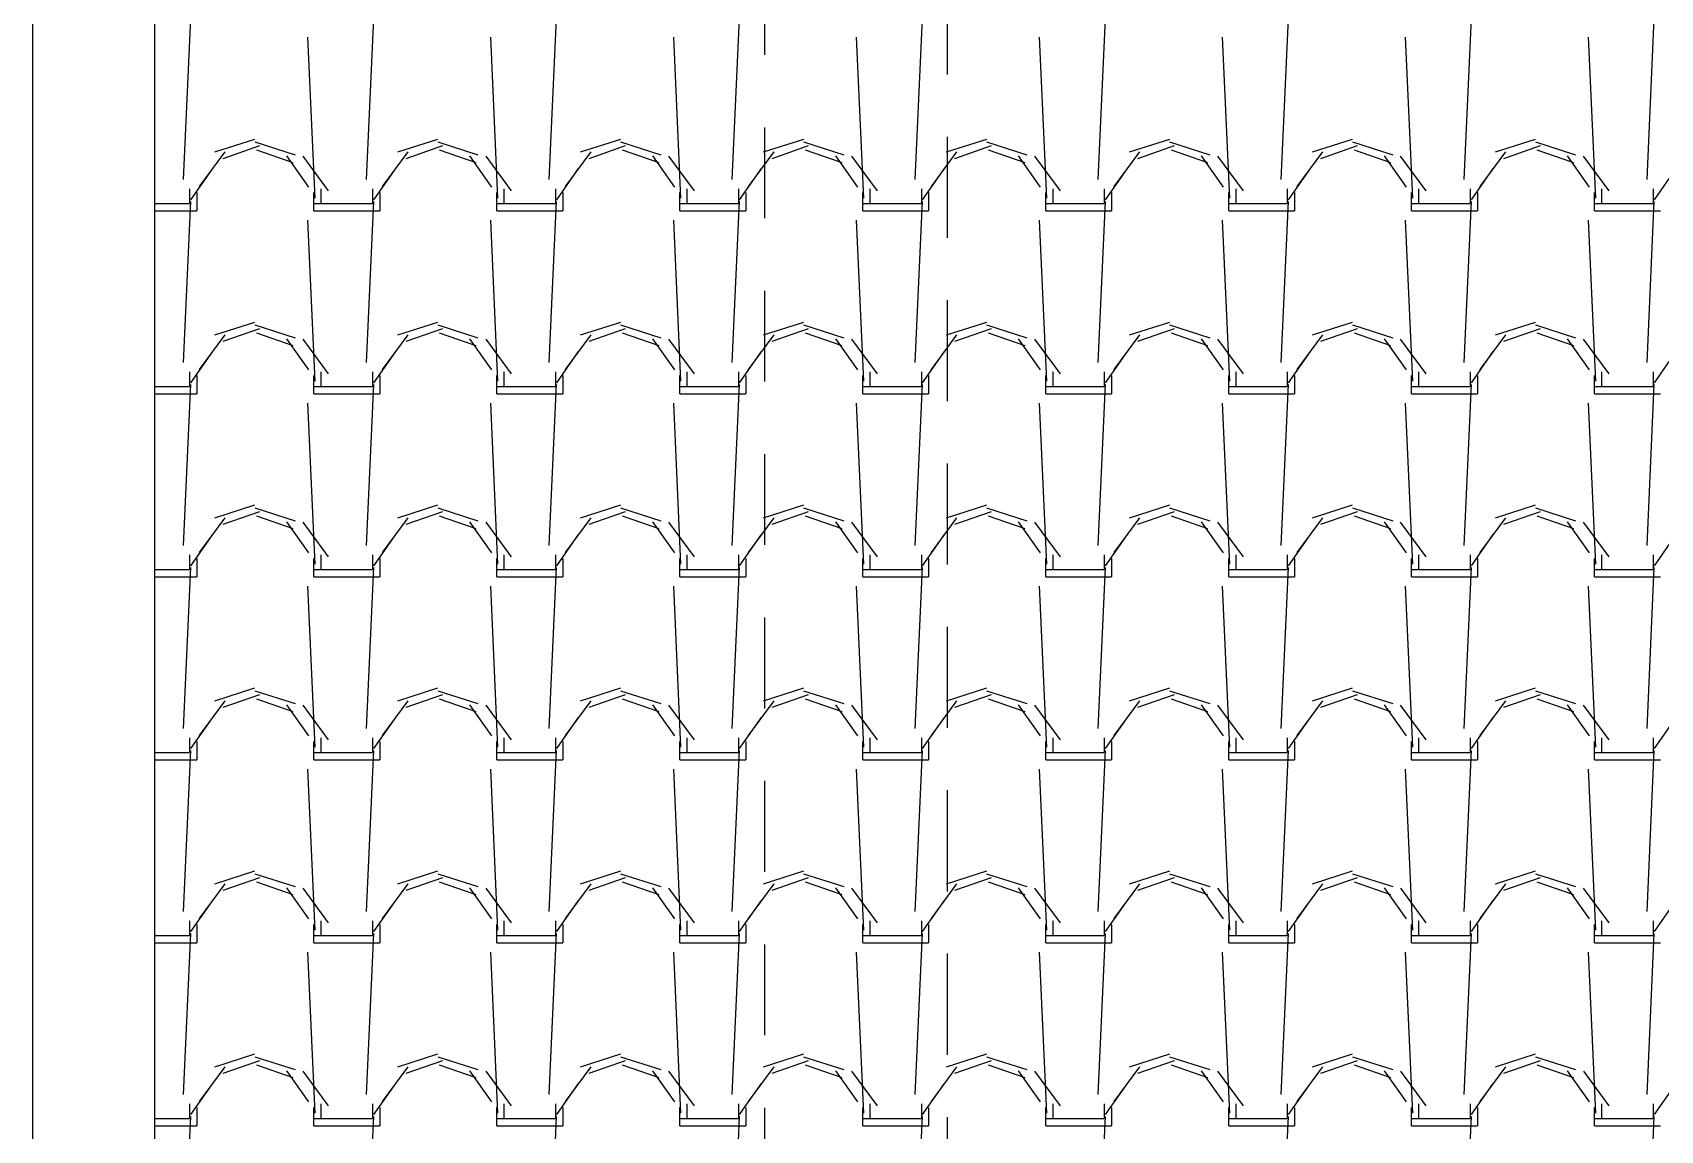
# Model space of a CAD drawing. Header units: millimetres. Extents: x 3923 to 4007, y 744 to 863.
# Drawn here: x 3928.841 to 3931.083, y 834.447 to 835.959 of the extents above; entities that cross this region are included whole.
import ezdxf

# ---------------------------------------------------------------- set-up
doc = ezdxf.new("R2010")
doc.units = ezdxf.units.MM
doc.linetypes.add('HIDDEN2', pattern=[0.1875, 0.125, -0.0625])
doc.layers.add('-HIDRO', color=8, linetype='Continuous')

msp = doc.modelspace()

# ---------------------------------------------------------------- linework, layer by layer
at = {"layer": '-HIDRO', "linetype": 'Continuous'}
for p, q in [((3928.8411, 852.9285), (3928.8411, 830.9115)), ((3929.0091, 846.7125), (3929.0091, 831.0795)), ((3929.0489, 835.7568), (3929.059, 835.9786)), ((3929.3009, 835.7568), (3929.311, 835.9786)), ((3929.5529, 835.7568), (3929.563, 835.9786)), ((3929.8049, 835.7568), (3929.815, 835.9786)), ((3930.0569, 835.7568), (3930.067, 835.9786)), ((3930.3089, 835.7568), (3930.319, 835.9786)), ((3930.5609, 835.7568), (3930.571, 835.9786)), ((3930.8129, 835.7568), (3930.823, 835.9786)), ((3931.065, 835.7568), (3931.075, 835.9786)), ((3929.2302, 835.731), (3929.2202, 835.9528)), ((3929.4822, 835.731), (3929.4722, 835.9528)), ((3929.7342, 835.731), (3929.7242, 835.9528)), ((3929.9862, 835.731), (3929.9762, 835.9528)), ((3930.2382, 835.731), (3930.2282, 835.9528)), ((3930.4902, 835.731), (3930.4802, 835.9528)), ((3930.7423, 835.731), (3930.7322, 835.9528)), ((3930.9943, 835.731), (3930.9842, 835.9528)), ((3929.147, 835.8121), (3929.0916, 835.7945)), ((3929.1536, 835.8032), (3929.1032, 835.7855)), ((3929.2031, 835.7905), (3929.1476, 835.8081)), ((3929.2002, 835.7796), (3929.1498, 835.7972)), ((3929.399, 835.8121), (3929.3436, 835.7945)), ((3929.4056, 835.8032), (3929.3552, 835.7855)), ((3929.4551, 835.7905), (3929.3996, 835.8081)), ((3929.4522, 835.7796), (3929.4018, 835.7972)), ((3929.651, 835.8121), (3929.5956, 835.7945)), ((3929.6576, 835.8032), (3929.6072, 835.7855)), ((3929.7071, 835.7905), (3929.6516, 835.8081)), ((3929.7042, 835.7796), (3929.6538, 835.7972)), ((3929.903, 835.8121), (3929.8476, 835.7945)), ((3929.9096, 835.8032), (3929.8592, 835.7855)), ((3929.9591, 835.7905), (3929.9036, 835.8081)), ((3929.9562, 835.7796), (3929.9058, 835.7972)), ((3930.155, 835.8121), (3930.0996, 835.7945)), ((3930.1616, 835.8032), (3930.1112, 835.7855)), ((3930.2111, 835.7905), (3930.1556, 835.8081)), ((3930.2082, 835.7796), (3930.1578, 835.7972)), ((3930.407, 835.8121), (3930.3516, 835.7945)), ((3930.4136, 835.8032), (3930.3632, 835.7855)), ((3930.4631, 835.7905), (3930.4076, 835.8081)), ((3930.4602, 835.7796), (3930.4098, 835.7972)), ((3930.659, 835.8121), (3930.6036, 835.7945)), ((3930.6656, 835.8032), (3930.6152, 835.7855)), ((3930.7151, 835.7905), (3930.6596, 835.8081)), ((3930.7122, 835.7796), (3930.6618, 835.7972)), ((3930.911, 835.8121), (3930.8556, 835.7945)), ((3930.9176, 835.8032), (3930.8672, 835.7855)), ((3930.9671, 835.7905), (3930.9116, 835.8081)), ((3930.9642, 835.7796), (3930.9138, 835.7972)), ((3929.106, 835.7949), (3929.0707, 835.747)), ((3929.2217, 835.7465), (3929.1914, 835.7894)), ((3929.2489, 835.7411), (3929.2137, 835.789)), ((3929.358, 835.7949), (3929.3227, 835.747)), ((3929.4737, 835.7465), (3929.4434, 835.7893)), ((3929.5009, 835.7411), (3929.4657, 835.789)), ((3929.61, 835.7949), (3929.5747, 835.747)), ((3929.7257, 835.7465), (3929.6954, 835.7893)), ((3929.7529, 835.7411), (3929.7177, 835.789)), ((3929.862, 835.7949), (3929.8267, 835.747)), ((3929.9777, 835.7465), (3929.9474, 835.7893)), ((3930.0049, 835.7411), (3929.9697, 835.789)), ((3930.114, 835.7949), (3930.0787, 835.747)), ((3930.2297, 835.7465), (3930.1994, 835.7893)), ((3930.2569, 835.7411), (3930.2216, 835.789)), ((3930.366, 835.7949), (3930.3307, 835.747)), ((3930.4817, 835.7465), (3930.4514, 835.7893)), ((3930.5089, 835.7411), (3930.4736, 835.789)), ((3930.618, 835.7949), (3930.5827, 835.747)), ((3930.7337, 835.7465), (3930.7034, 835.7893)), ((3930.7609, 835.7411), (3930.7256, 835.789)), ((3930.87, 835.7949), (3930.8347, 835.747)), ((3930.9857, 835.7465), (3930.9554, 835.7893)), ((3931.0129, 835.7411), (3930.9776, 835.789)), ((3929.0888, 835.7718), (3929.0586, 835.729)), ((3929.3408, 835.7718), (3929.3106, 835.729)), ((3929.5928, 835.7718), (3929.5626, 835.729)), ((3929.8448, 835.7718), (3929.8146, 835.729)), ((3930.0968, 835.7718), (3930.0666, 835.729)), ((3930.3488, 835.7718), (3930.3186, 835.729)), ((3930.6008, 835.7718), (3930.5706, 835.729)), ((3930.8528, 835.7718), (3930.8226, 835.729)), ((3931.1048, 835.7718), (3931.0746, 835.729)), ((3929.0574, 835.7438), (3929.0574, 835.7237)), ((3929.0674, 835.7388), (3929.0674, 835.7136)), ((3929.2287, 835.7136), (3929.2287, 835.7388)), ((3929.2388, 835.7237), (3929.2388, 835.7438)), ((3929.3094, 835.7438), (3929.3094, 835.7237)), ((3929.3194, 835.7388), (3929.3194, 835.7136)), ((3929.4807, 835.7136), (3929.4807, 835.7388)), ((3929.4908, 835.7237), (3929.4908, 835.7438)), ((3929.5614, 835.7438), (3929.5614, 835.7237)), ((3929.5714, 835.7388), (3929.5714, 835.7136)), ((3929.7327, 835.7136), (3929.7327, 835.7388)), ((3929.7428, 835.7237), (3929.7428, 835.7438)), ((3929.8134, 835.7438), (3929.8134, 835.7237)), ((3929.8234, 835.7388), (3929.8234, 835.7136)), ((3929.9847, 835.7136), (3929.9847, 835.7388)), ((3929.9948, 835.7237), (3929.9948, 835.7438)), ((3930.0654, 835.7438), (3930.0654, 835.7237)), ((3930.0754, 835.7388), (3930.0754, 835.7136)), ((3930.2367, 835.7136), (3930.2367, 835.7388)), ((3930.2468, 835.7237), (3930.2468, 835.7438)), ((3930.3174, 835.7438), (3930.3174, 835.7237)), ((3930.3274, 835.7388), (3930.3274, 835.7136)), ((3930.4887, 835.7136), (3930.4887, 835.7388)), ((3930.4988, 835.7237), (3930.4988, 835.7438)), ((3930.5694, 835.7438), (3930.5694, 835.7237)), ((3930.5794, 835.7388), (3930.5794, 835.7136)), ((3930.7407, 835.7136), (3930.7407, 835.7388)), ((3930.7508, 835.7237), (3930.7508, 835.7438)), ((3930.8214, 835.7438), (3930.8214, 835.7237)), ((3930.8314, 835.7388), (3930.8314, 835.7136)), ((3930.9927, 835.7136), (3930.9927, 835.7388)), ((3931.0028, 835.7237), (3931.0028, 835.7438)), ((3931.0734, 835.7438), (3931.0734, 835.7237)), ((3929.0091, 835.7237), (3929.0574, 835.7237)), ((3929.0091, 835.7136), (3929.0674, 835.7136)), ((3929.0489, 835.5048), (3929.059, 835.7266)), ((3929.2287, 835.7237), (3929.2388, 835.7237)), ((3929.2287, 835.7136), (3929.2388, 835.7136)), ((3929.2388, 835.7237), (3929.3094, 835.7237)), ((3929.2388, 835.7136), (3929.3194, 835.7136)), ((3929.3009, 835.5048), (3929.311, 835.7266)), ((3929.4807, 835.7237), (3929.4908, 835.7237)), ((3929.4807, 835.7136), (3929.4908, 835.7136)), ((3929.4908, 835.7237), (3929.5614, 835.7237)), ((3929.4908, 835.7136), (3929.5714, 835.7136)), ((3929.5529, 835.5048), (3929.563, 835.7266)), ((3929.7327, 835.7237), (3929.7428, 835.7237)), ((3929.7327, 835.7136), (3929.7428, 835.7136)), ((3929.7428, 835.7237), (3929.8134, 835.7237)), ((3929.7428, 835.7136), (3929.8234, 835.7136)), ((3929.8049, 835.5048), (3929.815, 835.7266)), ((3929.9847, 835.7237), (3929.9948, 835.7237)), ((3929.9847, 835.7136), (3929.9948, 835.7136)), ((3929.9948, 835.7237), (3930.0654, 835.7237)), ((3929.9948, 835.7136), (3930.0754, 835.7136)), ((3930.0569, 835.5048), (3930.067, 835.7266)), ((3930.2367, 835.7237), (3930.2468, 835.7237)), ((3930.2367, 835.7136), (3930.2468, 835.7136)), ((3930.2468, 835.7237), (3930.3174, 835.7237)), ((3930.2468, 835.7136), (3930.3274, 835.7136)), ((3930.3089, 835.5048), (3930.319, 835.7266)), ((3930.4887, 835.7237), (3930.4988, 835.7237)), ((3930.4887, 835.7136), (3930.4988, 835.7136)), ((3930.4988, 835.7237), (3930.5694, 835.7237)), ((3930.4988, 835.7136), (3930.5794, 835.7136)), ((3930.5609, 835.5048), (3930.571, 835.7266)), ((3930.7407, 835.7237), (3930.7508, 835.7237)), ((3930.7407, 835.7136), (3930.7508, 835.7136)), ((3930.7508, 835.7237), (3930.8214, 835.7237)), ((3930.7508, 835.7136), (3930.8314, 835.7136)), ((3930.8129, 835.5048), (3930.823, 835.7266)), ((3930.9927, 835.7237), (3931.0028, 835.7237)), ((3930.9927, 835.7136), (3931.0028, 835.7136)), ((3931.0028, 835.7237), (3931.0734, 835.7237)), ((3931.0028, 835.7136), (3931.0834, 835.7136)), ((3931.065, 835.5048), (3931.075, 835.7266)), ((3929.2302, 835.479), (3929.2202, 835.7008)), ((3929.4822, 835.479), (3929.4722, 835.7008)), ((3929.7342, 835.479), (3929.7242, 835.7008)), ((3929.9862, 835.479), (3929.9762, 835.7008)), ((3930.2382, 835.479), (3930.2282, 835.7008)), ((3930.4902, 835.479), (3930.4802, 835.7008)), ((3930.7423, 835.479), (3930.7322, 835.7008)), ((3930.9943, 835.479), (3930.9842, 835.7008)), ((3929.147, 835.5601), (3929.0916, 835.5425)), ((3929.1536, 835.5512), (3929.1032, 835.5335)), ((3929.2031, 835.5385), (3929.1476, 835.5561)), ((3929.399, 835.5601), (3929.3436, 835.5425)), ((3929.4056, 835.5512), (3929.3552, 835.5335)), ((3929.4551, 835.5385), (3929.3996, 835.5561)), ((3929.651, 835.5601), (3929.5956, 835.5425)), ((3929.6576, 835.5512), (3929.6072, 835.5335)), ((3929.7071, 835.5385), (3929.6516, 835.5561)), ((3929.903, 835.5601), (3929.8476, 835.5425)), ((3929.9096, 835.5512), (3929.8592, 835.5335)), ((3929.9591, 835.5385), (3929.9036, 835.5561)), ((3930.155, 835.5601), (3930.0996, 835.5425)), ((3930.1616, 835.5512), (3930.1112, 835.5335)), ((3930.2111, 835.5385), (3930.1556, 835.5561)), ((3930.407, 835.5601), (3930.3516, 835.5425)), ((3930.4136, 835.5512), (3930.3632, 835.5335)), ((3930.4631, 835.5385), (3930.4076, 835.5561)), ((3930.659, 835.5601), (3930.6036, 835.5425)), ((3930.6656, 835.5512), (3930.6152, 835.5335)), ((3930.7151, 835.5385), (3930.6596, 835.5561)), ((3930.911, 835.5601), (3930.8556, 835.5425)), ((3930.9176, 835.5512), (3930.8672, 835.5335)), ((3930.9671, 835.5385), (3930.9116, 835.5561)), ((3929.106, 835.5429), (3929.0707, 835.495)), ((3929.2002, 835.5276), (3929.1498, 835.5452)), ((3929.2217, 835.4945), (3929.1914, 835.5374)), ((3929.2489, 835.4891), (3929.2137, 835.537)), ((3929.358, 835.5429), (3929.3227, 835.495)), ((3929.4522, 835.5276), (3929.4018, 835.5452)), ((3929.4737, 835.4945), (3929.4434, 835.5374)), ((3929.5009, 835.4891), (3929.4657, 835.537)), ((3929.61, 835.5429), (3929.5747, 835.495)), ((3929.7042, 835.5276), (3929.6538, 835.5452)), ((3929.7257, 835.4945), (3929.6954, 835.5373)), ((3929.7529, 835.4891), (3929.7177, 835.537)), ((3929.862, 835.5429), (3929.8267, 835.495)), ((3929.9562, 835.5276), (3929.9058, 835.5452)), ((3929.9777, 835.4945), (3929.9474, 835.5373)), ((3930.0049, 835.4891), (3929.9697, 835.537)), ((3930.114, 835.5429), (3930.0787, 835.495)), ((3930.2082, 835.5276), (3930.1578, 835.5452)), ((3930.2297, 835.4945), (3930.1994, 835.5373)), ((3930.2569, 835.4891), (3930.2217, 835.537)), ((3930.366, 835.5429), (3930.3307, 835.495)), ((3930.4602, 835.5276), (3930.4098, 835.5452)), ((3930.4817, 835.4945), (3930.4514, 835.5373)), ((3930.5089, 835.4891), (3930.4736, 835.537)), ((3930.618, 835.5429), (3930.5827, 835.495)), ((3930.7122, 835.5276), (3930.6618, 835.5452)), ((3930.7337, 835.4945), (3930.7034, 835.5373)), ((3930.7609, 835.4891), (3930.7256, 835.537)), ((3930.87, 835.5429), (3930.8347, 835.495)), ((3930.9642, 835.5276), (3930.9138, 835.5452)), ((3930.9857, 835.4945), (3930.9554, 835.5373)), ((3931.0129, 835.4891), (3930.9776, 835.537)), ((3929.0888, 835.5198), (3929.0586, 835.477)), ((3929.3408, 835.5198), (3929.3106, 835.477)), ((3929.5928, 835.5198), (3929.5626, 835.477)), ((3929.8448, 835.5198), (3929.8146, 835.477)), ((3930.0968, 835.5198), (3930.0666, 835.477)), ((3930.3488, 835.5198), (3930.3186, 835.477)), ((3930.6008, 835.5198), (3930.5706, 835.477)), ((3930.8528, 835.5198), (3930.8226, 835.477)), ((3931.1048, 835.5198), (3931.0746, 835.477)), ((3929.0574, 835.4918), (3929.0574, 835.4717)), ((3929.0674, 835.4868), (3929.0674, 835.4616)), ((3929.2287, 835.4616), (3929.2287, 835.4868)), ((3929.2388, 835.4717), (3929.2388, 835.4918)), ((3929.3094, 835.4918), (3929.3094, 835.4717)), ((3929.3194, 835.4868), (3929.3194, 835.4616)), ((3929.4807, 835.4616), (3929.4807, 835.4868)), ((3929.4908, 835.4717), (3929.4908, 835.4918)), ((3929.5614, 835.4918), (3929.5614, 835.4717)), ((3929.5714, 835.4868), (3929.5714, 835.4616)), ((3929.7327, 835.4616), (3929.7327, 835.4868)), ((3929.7428, 835.4717), (3929.7428, 835.4918)), ((3929.8134, 835.4918), (3929.8134, 835.4717)), ((3929.8234, 835.4868), (3929.8234, 835.4616)), ((3929.9847, 835.4616), (3929.9847, 835.4868)), ((3929.9948, 835.4717), (3929.9948, 835.4918)), ((3930.0654, 835.4918), (3930.0654, 835.4717)), ((3930.0754, 835.4868), (3930.0754, 835.4616)), ((3930.2367, 835.4616), (3930.2367, 835.4868)), ((3930.2468, 835.4717), (3930.2468, 835.4918)), ((3930.3174, 835.4918), (3930.3174, 835.4717)), ((3930.3274, 835.4868), (3930.3274, 835.4616)), ((3930.4887, 835.4616), (3930.4887, 835.4868)), ((3930.4988, 835.4717), (3930.4988, 835.4918)), ((3930.5694, 835.4918), (3930.5694, 835.4717)), ((3930.5794, 835.4868), (3930.5794, 835.4616)), ((3930.7407, 835.4616), (3930.7407, 835.4868)), ((3930.7508, 835.4717), (3930.7508, 835.4918)), ((3930.8214, 835.4918), (3930.8214, 835.4717)), ((3930.8314, 835.4868), (3930.8314, 835.4616)), ((3930.9927, 835.4616), (3930.9927, 835.4868)), ((3931.0028, 835.4717), (3931.0028, 835.4918)), ((3931.0734, 835.4918), (3931.0734, 835.4717)), ((3929.0091, 835.4717), (3929.0574, 835.4717)), ((3929.0091, 835.4616), (3929.0674, 835.4616)), ((3929.0489, 835.2528), (3929.059, 835.4746)), ((3929.2287, 835.4717), (3929.2388, 835.4717)), ((3929.2287, 835.4616), (3929.2388, 835.4616)), ((3929.2388, 835.4717), (3929.3094, 835.4717)), ((3929.2388, 835.4616), (3929.3194, 835.4616)), ((3929.3009, 835.2528), (3929.311, 835.4746)), ((3929.4807, 835.4717), (3929.4908, 835.4717)), ((3929.4807, 835.4616), (3929.4908, 835.4616)), ((3929.4908, 835.4717), (3929.5614, 835.4717)), ((3929.4908, 835.4616), (3929.5714, 835.4616)), ((3929.5529, 835.2528), (3929.563, 835.4746)), ((3929.7327, 835.4717), (3929.7428, 835.4717)), ((3929.7327, 835.4616), (3929.7428, 835.4616)), ((3929.7428, 835.4717), (3929.8134, 835.4717)), ((3929.7428, 835.4616), (3929.8234, 835.4616)), ((3929.8049, 835.2528), (3929.815, 835.4746)), ((3929.9847, 835.4717), (3929.9948, 835.4717)), ((3929.9847, 835.4616), (3929.9948, 835.4616)), ((3929.9948, 835.4717), (3930.0654, 835.4717)), ((3929.9948, 835.4616), (3930.0754, 835.4616)), ((3930.0569, 835.2528), (3930.067, 835.4746)), ((3930.2367, 835.4717), (3930.2468, 835.4717)), ((3930.2367, 835.4616), (3930.2468, 835.4616)), ((3930.2468, 835.4717), (3930.3174, 835.4717)), ((3930.2468, 835.4616), (3930.3274, 835.4616)), ((3930.3089, 835.2528), (3930.319, 835.4746)), ((3930.4887, 835.4717), (3930.4988, 835.4717)), ((3930.4887, 835.4616), (3930.4988, 835.4616)), ((3930.4988, 835.4717), (3930.5694, 835.4717)), ((3930.4988, 835.4616), (3930.5794, 835.4616)), ((3930.5609, 835.2528), (3930.571, 835.4746)), ((3930.7407, 835.4717), (3930.7508, 835.4717)), ((3930.7407, 835.4616), (3930.7508, 835.4616)), ((3930.7508, 835.4717), (3930.8214, 835.4717)), ((3930.7508, 835.4616), (3930.8314, 835.4616)), ((3930.8129, 835.2528), (3930.823, 835.4746)), ((3930.9927, 835.4717), (3931.0028, 835.4717)), ((3930.9927, 835.4616), (3931.0028, 835.4616)), ((3931.0028, 835.4717), (3931.0734, 835.4717)), ((3931.0028, 835.4616), (3931.0834, 835.4616)), ((3931.065, 835.2528), (3931.075, 835.4746)), ((3929.2302, 835.227), (3929.2202, 835.4488)), ((3929.4822, 835.227), (3929.4722, 835.4488)), ((3929.7342, 835.227), (3929.7242, 835.4488)), ((3929.9862, 835.227), (3929.9762, 835.4488)), ((3930.2382, 835.227), (3930.2282, 835.4488)), ((3930.4902, 835.227), (3930.4802, 835.4488)), ((3930.7423, 835.227), (3930.7322, 835.4488)), ((3930.9943, 835.227), (3930.9842, 835.4488)), ((3929.147, 835.3081), (3929.0916, 835.2904)), ((3929.2031, 835.2865), (3929.1476, 835.3041)), ((3929.399, 835.3081), (3929.3436, 835.2904)), ((3929.4551, 835.2865), (3929.3996, 835.3041)), ((3929.651, 835.3081), (3929.5956, 835.2904)), ((3929.7071, 835.2865), (3929.6516, 835.3041)), ((3929.903, 835.3081), (3929.8476, 835.2904)), ((3929.9591, 835.2865), (3929.9036, 835.3041)), ((3930.155, 835.3081), (3930.0996, 835.2904)), ((3930.2111, 835.2865), (3930.1556, 835.3041)), ((3930.407, 835.3081), (3930.3516, 835.2904)), ((3930.4631, 835.2865), (3930.4076, 835.3041)), ((3930.659, 835.3081), (3930.6036, 835.2904)), ((3930.7151, 835.2865), (3930.6596, 835.3041)), ((3930.911, 835.3081), (3930.8556, 835.2904)), ((3930.9671, 835.2865), (3930.9116, 835.3041)), ((3929.106, 835.2909), (3929.0707, 835.243)), ((3929.1536, 835.2992), (3929.1032, 835.2815)), ((3929.2002, 835.2756), (3929.1498, 835.2932)), ((3929.2217, 835.2425), (3929.1914, 835.2854)), ((3929.2489, 835.2371), (3929.2137, 835.285)), ((3929.358, 835.2909), (3929.3227, 835.243)), ((3929.4056, 835.2992), (3929.3552, 835.2815)), ((3929.4522, 835.2756), (3929.4018, 835.2932)), ((3929.4737, 835.2425), (3929.4434, 835.2854)), ((3929.5009, 835.2371), (3929.4657, 835.285)), ((3929.61, 835.2909), (3929.5747, 835.243)), ((3929.6576, 835.2992), (3929.6072, 835.2815)), ((3929.7042, 835.2756), (3929.6538, 835.2932)), ((3929.7257, 835.2425), (3929.6954, 835.2854)), ((3929.7529, 835.2371), (3929.7177, 835.285)), ((3929.862, 835.2909), (3929.8267, 835.243)), ((3929.9096, 835.2992), (3929.8592, 835.2815)), ((3929.9562, 835.2756), (3929.9058, 835.2932)), ((3929.9777, 835.2425), (3929.9474, 835.2853)), ((3930.0049, 835.2371), (3929.9697, 835.285)), ((3930.114, 835.2909), (3930.0787, 835.243)), ((3930.1616, 835.2992), (3930.1112, 835.2815)), ((3930.2082, 835.2756), (3930.1578, 835.2932)), ((3930.2297, 835.2425), (3930.1994, 835.2853)), ((3930.2569, 835.2371), (3930.2217, 835.285)), ((3930.366, 835.2909), (3930.3307, 835.243)), ((3930.4136, 835.2992), (3930.3632, 835.2815)), ((3930.4602, 835.2756), (3930.4098, 835.2932)), ((3930.4817, 835.2425), (3930.4514, 835.2853)), ((3930.5089, 835.2371), (3930.4736, 835.285)), ((3930.618, 835.2909), (3930.5827, 835.243)), ((3930.6656, 835.2992), (3930.6152, 835.2815)), ((3930.7122, 835.2756), (3930.6618, 835.2932)), ((3930.7337, 835.2425), (3930.7034, 835.2853)), ((3930.7609, 835.2371), (3930.7256, 835.285)), ((3930.87, 835.2909), (3930.8347, 835.243)), ((3930.9176, 835.2992), (3930.8672, 835.2815)), ((3930.9642, 835.2756), (3930.9138, 835.2932)), ((3930.9857, 835.2425), (3930.9554, 835.2853)), ((3931.0129, 835.2371), (3930.9776, 835.285)), ((3929.0888, 835.2678), (3929.0586, 835.225)), ((3929.3408, 835.2678), (3929.3106, 835.225)), ((3929.5928, 835.2678), (3929.5626, 835.225)), ((3929.8448, 835.2678), (3929.8146, 835.225)), ((3930.0968, 835.2678), (3930.0666, 835.225)), ((3930.3488, 835.2678), (3930.3186, 835.225)), ((3930.6008, 835.2678), (3930.5706, 835.225)), ((3930.8528, 835.2678), (3930.8226, 835.225)), ((3931.1048, 835.2678), (3931.0746, 835.225)), ((3929.0574, 835.2398), (3929.0574, 835.2197)), ((3929.2388, 835.2197), (3929.2388, 835.2398)), ((3929.3094, 835.2398), (3929.3094, 835.2197)), ((3929.4908, 835.2197), (3929.4908, 835.2398)), ((3929.5614, 835.2398), (3929.5614, 835.2197)), ((3929.7428, 835.2197), (3929.7428, 835.2398)), ((3929.8134, 835.2398), (3929.8134, 835.2197)), ((3929.9948, 835.2197), (3929.9948, 835.2398)), ((3930.0654, 835.2398), (3930.0654, 835.2197)), ((3930.2468, 835.2197), (3930.2468, 835.2398)), ((3930.3174, 835.2398), (3930.3174, 835.2197)), ((3930.4988, 835.2197), (3930.4988, 835.2398)), ((3930.5694, 835.2398), (3930.5694, 835.2197)), ((3930.7508, 835.2197), (3930.7508, 835.2398)), ((3930.8214, 835.2398), (3930.8214, 835.2197)), ((3931.0028, 835.2197), (3931.0028, 835.2398)), ((3931.0734, 835.2398), (3931.0734, 835.2197)), ((3929.0091, 835.2197), (3929.0574, 835.2197)), ((3929.0489, 835.0008), (3929.059, 835.2226)), ((3929.0674, 835.2348), (3929.0674, 835.2096)), ((3929.2287, 835.2096), (3929.2287, 835.2348)), ((3929.2287, 835.2197), (3929.2388, 835.2197)), ((3929.2388, 835.2197), (3929.3094, 835.2197)), ((3929.3009, 835.0008), (3929.311, 835.2226)), ((3929.3194, 835.2348), (3929.3194, 835.2096)), ((3929.4807, 835.2096), (3929.4807, 835.2348)), ((3929.4807, 835.2197), (3929.4908, 835.2197)), ((3929.4908, 835.2197), (3929.5614, 835.2197)), ((3929.5529, 835.0008), (3929.563, 835.2226)), ((3929.5714, 835.2348), (3929.5714, 835.2096)), ((3929.7327, 835.2096), (3929.7327, 835.2348)), ((3929.7327, 835.2197), (3929.7428, 835.2197)), ((3929.7428, 835.2197), (3929.8134, 835.2197)), ((3929.8049, 835.0008), (3929.815, 835.2226)), ((3929.8234, 835.2348), (3929.8234, 835.2096)), ((3929.9847, 835.2096), (3929.9847, 835.2348)), ((3929.9847, 835.2197), (3929.9948, 835.2197)), ((3929.9948, 835.2197), (3930.0654, 835.2197)), ((3930.0569, 835.0008), (3930.067, 835.2226)), ((3930.0754, 835.2348), (3930.0754, 835.2096)), ((3930.2367, 835.2096), (3930.2367, 835.2348)), ((3930.2367, 835.2197), (3930.2468, 835.2197)), ((3930.2468, 835.2197), (3930.3174, 835.2197)), ((3930.3089, 835.0008), (3930.319, 835.2226)), ((3930.3274, 835.2348), (3930.3274, 835.2096)), ((3930.4887, 835.2096), (3930.4887, 835.2348)), ((3930.4887, 835.2197), (3930.4988, 835.2197)), ((3930.4988, 835.2197), (3930.5694, 835.2197)), ((3930.5609, 835.0008), (3930.571, 835.2226)), ((3930.5794, 835.2348), (3930.5794, 835.2096)), ((3930.7407, 835.2096), (3930.7407, 835.2348)), ((3930.7407, 835.2197), (3930.7508, 835.2197)), ((3930.7508, 835.2197), (3930.8214, 835.2197)), ((3930.8129, 835.0008), (3930.823, 835.2226)), ((3930.8314, 835.2348), (3930.8314, 835.2096)), ((3930.9927, 835.2096), (3930.9927, 835.2348)), ((3930.9927, 835.2197), (3931.0028, 835.2197)), ((3931.0028, 835.2197), (3931.0734, 835.2197)), ((3931.065, 835.0008), (3931.075, 835.2226)), ((3929.0091, 835.2096), (3929.0674, 835.2096)), ((3929.2302, 834.975), (3929.2202, 835.1968)), ((3929.2287, 835.2096), (3929.2388, 835.2096)), ((3929.2388, 835.2096), (3929.3194, 835.2096)), ((3929.4822, 834.975), (3929.4722, 835.1968)), ((3929.4807, 835.2096), (3929.4908, 835.2096)), ((3929.4908, 835.2096), (3929.5714, 835.2096)), ((3929.7342, 834.975), (3929.7242, 835.1968)), ((3929.7327, 835.2096), (3929.7428, 835.2096)), ((3929.7428, 835.2096), (3929.8234, 835.2096)), ((3929.9862, 834.975), (3929.9762, 835.1968)), ((3929.9847, 835.2096), (3929.9948, 835.2096)), ((3929.9948, 835.2096), (3930.0754, 835.2096)), ((3930.2382, 834.975), (3930.2282, 835.1968)), ((3930.2367, 835.2096), (3930.2468, 835.2096)), ((3930.2468, 835.2096), (3930.3274, 835.2096)), ((3930.4902, 834.975), (3930.4802, 835.1968)), ((3930.4887, 835.2096), (3930.4988, 835.2096)), ((3930.4988, 835.2096), (3930.5794, 835.2096)), ((3930.7423, 834.975), (3930.7322, 835.1968)), ((3930.7407, 835.2096), (3930.7508, 835.2096)), ((3930.7508, 835.2096), (3930.8314, 835.2096)), ((3930.9943, 834.975), (3930.9842, 835.1968)), ((3930.9927, 835.2096), (3931.0028, 835.2096)), ((3931.0028, 835.2096), (3931.0834, 835.2096)), ((3929.147, 835.0561), (3929.0916, 835.0384)), ((3929.399, 835.0561), (3929.3436, 835.0384)), ((3929.651, 835.0561), (3929.5956, 835.0384)), ((3929.903, 835.0561), (3929.8476, 835.0384)), ((3930.155, 835.0561), (3930.0996, 835.0384)), ((3930.407, 835.0561), (3930.3516, 835.0384)), ((3930.659, 835.0561), (3930.6036, 835.0384)), ((3930.911, 835.0561), (3930.8556, 835.0384)), ((3929.106, 835.0389), (3929.0707, 834.991)), ((3929.1536, 835.0472), (3929.1032, 835.0295)), ((3929.2031, 835.0345), (3929.1476, 835.0521)), ((3929.2002, 835.0236), (3929.1498, 835.0412)), ((3929.2217, 834.9905), (3929.1914, 835.0334)), ((3929.358, 835.0389), (3929.3227, 834.991)), ((3929.4056, 835.0472), (3929.3552, 835.0295)), ((3929.4551, 835.0345), (3929.3996, 835.0521)), ((3929.4522, 835.0236), (3929.4018, 835.0412)), ((3929.4737, 834.9905), (3929.4434, 835.0334)), ((3929.61, 835.0389), (3929.5747, 834.991)), ((3929.6576, 835.0472), (3929.6072, 835.0295)), ((3929.7071, 835.0345), (3929.6516, 835.0521)), ((3929.7042, 835.0236), (3929.6538, 835.0412)), ((3929.7257, 834.9905), (3929.6954, 835.0334)), ((3929.862, 835.0389), (3929.8267, 834.991)), ((3929.9096, 835.0472), (3929.8592, 835.0295)), ((3929.9591, 835.0345), (3929.9036, 835.0521)), ((3929.9562, 835.0236), (3929.9058, 835.0412)), ((3929.9777, 834.9905), (3929.9474, 835.0333)), ((3930.114, 835.0389), (3930.0787, 834.991)), ((3930.1616, 835.0472), (3930.1112, 835.0295)), ((3930.2111, 835.0345), (3930.1556, 835.0521)), ((3930.2082, 835.0236), (3930.1578, 835.0412)), ((3930.2297, 834.9905), (3930.1994, 835.0333)), ((3930.366, 835.0389), (3930.3307, 834.991)), ((3930.4136, 835.0472), (3930.3632, 835.0295)), ((3930.4631, 835.0345), (3930.4076, 835.0521)), ((3930.4602, 835.0236), (3930.4098, 835.0412)), ((3930.4817, 834.9905), (3930.4514, 835.0333)), ((3930.618, 835.0389), (3930.5827, 834.991)), ((3930.6656, 835.0472), (3930.6152, 835.0295)), ((3930.7151, 835.0345), (3930.6596, 835.0521)), ((3930.7122, 835.0236), (3930.6618, 835.0412)), ((3930.7337, 834.9905), (3930.7034, 835.0333)), ((3930.87, 835.0389), (3930.8347, 834.991)), ((3930.9176, 835.0472), (3930.8672, 835.0295)), ((3930.9671, 835.0345), (3930.9116, 835.0521)), ((3930.9642, 835.0236), (3930.9138, 835.0412)), ((3930.9857, 834.9905), (3930.9554, 835.0333)), ((3929.0888, 835.0158), (3929.0586, 834.973)), ((3929.2489, 834.9851), (3929.2137, 835.033)), ((3929.3408, 835.0158), (3929.3106, 834.973)), ((3929.5009, 834.9851), (3929.4657, 835.033)), ((3929.5928, 835.0158), (3929.5626, 834.973)), ((3929.7529, 834.9851), (3929.7177, 835.033)), ((3929.8448, 835.0158), (3929.8146, 834.973)), ((3930.0049, 834.9851), (3929.9697, 835.033)), ((3930.0968, 835.0158), (3930.0666, 834.973)), ((3930.2569, 834.9851), (3930.2217, 835.033)), ((3930.3488, 835.0158), (3930.3186, 834.973)), ((3930.5089, 834.9851), (3930.4737, 835.033)), ((3930.6008, 835.0158), (3930.5706, 834.973)), ((3930.7609, 834.9851), (3930.7256, 835.033)), ((3930.8528, 835.0158), (3930.8226, 834.973)), ((3931.0129, 834.9851), (3930.9776, 835.033)), ((3931.1048, 835.0158), (3931.0746, 834.973)), ((3929.0091, 834.9677), (3929.0574, 834.9677)), ((3929.0489, 834.7488), (3929.059, 834.9706)), ((3929.0574, 834.9878), (3929.0574, 834.9677)), ((3929.0674, 834.9828), (3929.0674, 834.9576)), ((3929.2287, 834.9576), (3929.2287, 834.9828)), ((3929.2287, 834.9677), (3929.2388, 834.9677)), ((3929.2388, 834.9677), (3929.2388, 834.9878)), ((3929.2388, 834.9677), (3929.3094, 834.9677)), ((3929.3009, 834.7488), (3929.311, 834.9706)), ((3929.3094, 834.9878), (3929.3094, 834.9677)), ((3929.3194, 834.9828), (3929.3194, 834.9576)), ((3929.4807, 834.9576), (3929.4807, 834.9828)), ((3929.4807, 834.9677), (3929.4908, 834.9677)), ((3929.4908, 834.9677), (3929.4908, 834.9878)), ((3929.4908, 834.9677), (3929.5614, 834.9677)), ((3929.5529, 834.7488), (3929.563, 834.9706)), ((3929.5614, 834.9878), (3929.5614, 834.9677)), ((3929.5714, 834.9828), (3929.5714, 834.9576)), ((3929.7327, 834.9576), (3929.7327, 834.9828)), ((3929.7327, 834.9677), (3929.7428, 834.9677)), ((3929.7428, 834.9677), (3929.7428, 834.9878)), ((3929.7428, 834.9677), (3929.8134, 834.9677)), ((3929.8049, 834.7488), (3929.815, 834.9706)), ((3929.8134, 834.9878), (3929.8134, 834.9677)), ((3929.8234, 834.9828), (3929.8234, 834.9576)), ((3929.9847, 834.9576), (3929.9847, 834.9828)), ((3929.9847, 834.9677), (3929.9948, 834.9677)), ((3929.9948, 834.9677), (3929.9948, 834.9878)), ((3929.9948, 834.9677), (3930.0654, 834.9677)), ((3930.0569, 834.7488), (3930.067, 834.9706)), ((3930.0654, 834.9878), (3930.0654, 834.9677)), ((3930.0754, 834.9828), (3930.0754, 834.9576)), ((3930.2367, 834.9576), (3930.2367, 834.9828)), ((3930.2367, 834.9677), (3930.2468, 834.9677)), ((3930.2468, 834.9677), (3930.2468, 834.9878)), ((3930.2468, 834.9677), (3930.3174, 834.9677)), ((3930.3089, 834.7488), (3930.319, 834.9706)), ((3930.3174, 834.9878), (3930.3174, 834.9677)), ((3930.3274, 834.9828), (3930.3274, 834.9576)), ((3930.4887, 834.9576), (3930.4887, 834.9828)), ((3930.4887, 834.9677), (3930.4988, 834.9677)), ((3930.4988, 834.9677), (3930.4988, 834.9878)), ((3930.4988, 834.9677), (3930.5694, 834.9677)), ((3930.5609, 834.7488), (3930.571, 834.9706)), ((3930.5694, 834.9878), (3930.5694, 834.9677)), ((3930.5794, 834.9828), (3930.5794, 834.9576)), ((3930.7407, 834.9576), (3930.7407, 834.9828)), ((3930.7407, 834.9677), (3930.7508, 834.9677)), ((3930.7508, 834.9677), (3930.7508, 834.9878)), ((3930.7508, 834.9677), (3930.8214, 834.9677)), ((3930.8129, 834.7488), (3930.823, 834.9706)), ((3930.8214, 834.9878), (3930.8214, 834.9677)), ((3930.8314, 834.9828), (3930.8314, 834.9576)), ((3930.9927, 834.9576), (3930.9927, 834.9828)), ((3930.9927, 834.9677), (3931.0028, 834.9677)), ((3931.0028, 834.9677), (3931.0028, 834.9878)), ((3931.0028, 834.9677), (3931.0734, 834.9677)), ((3931.065, 834.7488), (3931.075, 834.9706)), ((3931.0734, 834.9878), (3931.0734, 834.9677)), ((3929.0091, 834.9576), (3929.0674, 834.9576)), ((3929.2302, 834.723), (3929.2202, 834.9448)), ((3929.2287, 834.9576), (3929.2388, 834.9576)), ((3929.2388, 834.9576), (3929.3194, 834.9576)), ((3929.4822, 834.723), (3929.4722, 834.9448)), ((3929.4807, 834.9576), (3929.4908, 834.9576)), ((3929.4908, 834.9576), (3929.5714, 834.9576)), ((3929.7342, 834.723), (3929.7242, 834.9448)), ((3929.7327, 834.9576), (3929.7428, 834.9576)), ((3929.7428, 834.9576), (3929.8234, 834.9576)), ((3929.9862, 834.723), (3929.9762, 834.9448)), ((3929.9847, 834.9576), (3929.9948, 834.9576)), ((3929.9948, 834.9576), (3930.0754, 834.9576)), ((3930.2382, 834.723), (3930.2282, 834.9448)), ((3930.2367, 834.9576), (3930.2468, 834.9576)), ((3930.2468, 834.9576), (3930.3274, 834.9576)), ((3930.4902, 834.723), (3930.4802, 834.9448)), ((3930.4887, 834.9576), (3930.4988, 834.9576)), ((3930.4988, 834.9576), (3930.5794, 834.9576)), ((3930.7423, 834.723), (3930.7322, 834.9448)), ((3930.7407, 834.9576), (3930.7508, 834.9576)), ((3930.7508, 834.9576), (3930.8314, 834.9576)), ((3930.9943, 834.723), (3930.9842, 834.9448)), ((3930.9927, 834.9576), (3931.0028, 834.9576)), ((3931.0028, 834.9576), (3931.0834, 834.9576)), ((3929.106, 834.7869), (3929.0707, 834.739)), ((3929.147, 834.8041), (3929.0916, 834.7864)), ((3929.1536, 834.7952), (3929.1032, 834.7775)), ((3929.2031, 834.7825), (3929.1476, 834.8001)), ((3929.2002, 834.7716), (3929.1498, 834.7892)), ((3929.358, 834.7869), (3929.3227, 834.739)), ((3929.399, 834.8041), (3929.3436, 834.7864)), ((3929.4056, 834.7952), (3929.3552, 834.7775)), ((3929.4551, 834.7825), (3929.3996, 834.8001)), ((3929.4522, 834.7716), (3929.4018, 834.7892)), ((3929.61, 834.7869), (3929.5747, 834.739)), ((3929.651, 834.8041), (3929.5956, 834.7864)), ((3929.6576, 834.7952), (3929.6072, 834.7775)), ((3929.7071, 834.7825), (3929.6516, 834.8001)), ((3929.7042, 834.7716), (3929.6538, 834.7892)), ((3929.862, 834.7869), (3929.8267, 834.739)), ((3929.903, 834.8041), (3929.8476, 834.7864)), ((3929.9096, 834.7952), (3929.8592, 834.7775)), ((3929.9591, 834.7825), (3929.9036, 834.8001)), ((3929.9562, 834.7716), (3929.9058, 834.7892)), ((3930.114, 834.7869), (3930.0787, 834.739)), ((3930.155, 834.8041), (3930.0996, 834.7864)), ((3930.1616, 834.7952), (3930.1112, 834.7775)), ((3930.2111, 834.7825), (3930.1556, 834.8001)), ((3930.2082, 834.7716), (3930.1578, 834.7892)), ((3930.366, 834.7869), (3930.3307, 834.739)), ((3930.407, 834.8041), (3930.3516, 834.7864)), ((3930.4136, 834.7952), (3930.3632, 834.7775)), ((3930.4631, 834.7825), (3930.4076, 834.8001)), ((3930.4602, 834.7716), (3930.4098, 834.7892)), ((3930.618, 834.7869), (3930.5827, 834.739)), ((3930.659, 834.8041), (3930.6036, 834.7864)), ((3930.6656, 834.7952), (3930.6152, 834.7775)), ((3930.7151, 834.7825), (3930.6596, 834.8001)), ((3930.7122, 834.7716), (3930.6618, 834.7892)), ((3930.87, 834.7869), (3930.8347, 834.739)), ((3930.911, 834.8041), (3930.8556, 834.7864)), ((3930.9176, 834.7952), (3930.8672, 834.7775)), ((3930.9671, 834.7825), (3930.9116, 834.8001)), ((3930.9642, 834.7716), (3930.9138, 834.7892)), ((3929.2217, 834.7385), (3929.1914, 834.7814)), ((3929.2489, 834.7331), (3929.2137, 834.781)), ((3929.4737, 834.7385), (3929.4434, 834.7814)), ((3929.5009, 834.7331), (3929.4657, 834.781)), ((3929.7257, 834.7385), (3929.6954, 834.7814)), ((3929.7529, 834.7331), (3929.7177, 834.781)), ((3929.9777, 834.7385), (3929.9474, 834.7814)), ((3930.0049, 834.7331), (3929.9697, 834.781)), ((3930.2297, 834.7385), (3930.1994, 834.7813)), ((3930.2569, 834.7331), (3930.2217, 834.781)), ((3930.4817, 834.7385), (3930.4514, 834.7813)), ((3930.5089, 834.7331), (3930.4737, 834.781)), ((3930.7337, 834.7385), (3930.7034, 834.7813)), ((3930.7609, 834.7331), (3930.7257, 834.781)), ((3930.9857, 834.7385), (3930.9554, 834.7813)), ((3931.0129, 834.7331), (3930.9776, 834.781)), ((3929.0888, 834.7638), (3929.0586, 834.721)), ((3929.3408, 834.7638), (3929.3106, 834.721)), ((3929.5928, 834.7638), (3929.5626, 834.721)), ((3929.8448, 834.7638), (3929.8146, 834.721)), ((3930.0968, 834.7638), (3930.0666, 834.721)), ((3930.3488, 834.7638), (3930.3186, 834.721)), ((3930.6008, 834.7638), (3930.5706, 834.721)), ((3930.8528, 834.7638), (3930.8226, 834.721)), ((3931.1048, 834.7638), (3931.0746, 834.721)), ((3929.0574, 834.7358), (3929.0574, 834.7157)), ((3929.0674, 834.7308), (3929.0674, 834.7056)), ((3929.2287, 834.7056), (3929.2287, 834.7308)), ((3929.2388, 834.7157), (3929.2388, 834.7358)), ((3929.3094, 834.7358), (3929.3094, 834.7157)), ((3929.3194, 834.7308), (3929.3194, 834.7056)), ((3929.4807, 834.7056), (3929.4807, 834.7308)), ((3929.4908, 834.7157), (3929.4908, 834.7358)), ((3929.5614, 834.7358), (3929.5614, 834.7157)), ((3929.5714, 834.7308), (3929.5714, 834.7056)), ((3929.7327, 834.7056), (3929.7327, 834.7308)), ((3929.7428, 834.7157), (3929.7428, 834.7358)), ((3929.8134, 834.7358), (3929.8134, 834.7157)), ((3929.8234, 834.7308), (3929.8234, 834.7056)), ((3929.9847, 834.7056), (3929.9847, 834.7308)), ((3929.9948, 834.7157), (3929.9948, 834.7358)), ((3930.0654, 834.7358), (3930.0654, 834.7157)), ((3930.0754, 834.7308), (3930.0754, 834.7056)), ((3930.2367, 834.7056), (3930.2367, 834.7308)), ((3930.2468, 834.7157), (3930.2468, 834.7358)), ((3930.3174, 834.7358), (3930.3174, 834.7157)), ((3930.3274, 834.7308), (3930.3274, 834.7056)), ((3930.4887, 834.7056), (3930.4887, 834.7308)), ((3930.4988, 834.7157), (3930.4988, 834.7358)), ((3930.5694, 834.7358), (3930.5694, 834.7157)), ((3930.5794, 834.7308), (3930.5794, 834.7056)), ((3930.7407, 834.7056), (3930.7407, 834.7308)), ((3930.7508, 834.7157), (3930.7508, 834.7358)), ((3930.8214, 834.7358), (3930.8214, 834.7157)), ((3930.8314, 834.7308), (3930.8314, 834.7056)), ((3930.9927, 834.7056), (3930.9927, 834.7308)), ((3931.0028, 834.7157), (3931.0028, 834.7358)), ((3931.0734, 834.7358), (3931.0734, 834.7157)), ((3929.0091, 834.7157), (3929.0574, 834.7157)), ((3929.0091, 834.7056), (3929.0674, 834.7056)), ((3929.0489, 834.4968), (3929.059, 834.7186)), ((3929.2287, 834.7157), (3929.2388, 834.7157)), ((3929.2287, 834.7056), (3929.2388, 834.7056)), ((3929.2388, 834.7157), (3929.3094, 834.7157)), ((3929.2388, 834.7056), (3929.3194, 834.7056)), ((3929.3009, 834.4968), (3929.311, 834.7186)), ((3929.4807, 834.7157), (3929.4908, 834.7157)), ((3929.4807, 834.7056), (3929.4908, 834.7056)), ((3929.4908, 834.7157), (3929.5614, 834.7157)), ((3929.4908, 834.7056), (3929.5714, 834.7056)), ((3929.5529, 834.4968), (3929.563, 834.7186)), ((3929.7327, 834.7157), (3929.7428, 834.7157)), ((3929.7327, 834.7056), (3929.7428, 834.7056)), ((3929.7428, 834.7157), (3929.8134, 834.7157)), ((3929.7428, 834.7056), (3929.8234, 834.7056)), ((3929.8049, 834.4968), (3929.815, 834.7186)), ((3929.9847, 834.7157), (3929.9948, 834.7157)), ((3929.9847, 834.7056), (3929.9948, 834.7056)), ((3929.9948, 834.7157), (3930.0654, 834.7157)), ((3929.9948, 834.7056), (3930.0754, 834.7056)), ((3930.0569, 834.4968), (3930.067, 834.7186)), ((3930.2367, 834.7157), (3930.2468, 834.7157)), ((3930.2367, 834.7056), (3930.2468, 834.7056)), ((3930.2468, 834.7157), (3930.3174, 834.7157)), ((3930.2468, 834.7056), (3930.3274, 834.7056)), ((3930.3089, 834.4968), (3930.319, 834.7186)), ((3930.4887, 834.7157), (3930.4988, 834.7157)), ((3930.4887, 834.7056), (3930.4988, 834.7056)), ((3930.4988, 834.7157), (3930.5694, 834.7157)), ((3930.4988, 834.7056), (3930.5794, 834.7056)), ((3930.5609, 834.4968), (3930.571, 834.7186)), ((3930.7407, 834.7157), (3930.7508, 834.7157)), ((3930.7407, 834.7056), (3930.7508, 834.7056)), ((3930.7508, 834.7157), (3930.8214, 834.7157)), ((3930.7508, 834.7056), (3930.8314, 834.7056)), ((3930.8129, 834.4968), (3930.823, 834.7186)), ((3930.9927, 834.7157), (3931.0028, 834.7157)), ((3930.9927, 834.7056), (3931.0028, 834.7056)), ((3931.0028, 834.7157), (3931.0734, 834.7157)), ((3931.0028, 834.7056), (3931.0834, 834.7056)), ((3931.065, 834.4968), (3931.075, 834.7186)), ((3929.2302, 834.471), (3929.2202, 834.6928)), ((3929.4822, 834.471), (3929.4722, 834.6928)), ((3929.7342, 834.471), (3929.7242, 834.6928)), ((3929.9862, 834.471), (3929.9762, 834.6928)), ((3930.2382, 834.471), (3930.2282, 834.6928)), ((3930.4902, 834.471), (3930.4802, 834.6928)), ((3930.7423, 834.471), (3930.7322, 834.6928)), ((3930.9943, 834.471), (3930.9842, 834.6928)), ((3929.147, 834.5521), (3929.0916, 834.5344)), ((3929.1536, 834.5432), (3929.1032, 834.5255)), ((3929.2031, 834.5305), (3929.1476, 834.5481)), ((3929.399, 834.5521), (3929.3436, 834.5344)), ((3929.4056, 834.5432), (3929.3552, 834.5255)), ((3929.4551, 834.5305), (3929.3996, 834.5481)), ((3929.651, 834.5521), (3929.5956, 834.5344)), ((3929.6576, 834.5432), (3929.6072, 834.5255)), ((3929.7071, 834.5305), (3929.6516, 834.5481)), ((3929.903, 834.5521), (3929.8476, 834.5344)), ((3929.9096, 834.5432), (3929.8592, 834.5255)), ((3929.9591, 834.5305), (3929.9036, 834.5481)), ((3930.155, 834.5521), (3930.0996, 834.5344)), ((3930.1616, 834.5432), (3930.1112, 834.5255)), ((3930.2111, 834.5305), (3930.1556, 834.5481)), ((3930.407, 834.5521), (3930.3516, 834.5344)), ((3930.4136, 834.5432), (3930.3632, 834.5255)), ((3930.4631, 834.5305), (3930.4076, 834.5481)), ((3930.659, 834.5521), (3930.6036, 834.5344)), ((3930.6656, 834.5432), (3930.6152, 834.5255)), ((3930.7151, 834.5305), (3930.6596, 834.5481)), ((3930.911, 834.5521), (3930.8556, 834.5344)), ((3930.9176, 834.5432), (3930.8672, 834.5255)), ((3930.9671, 834.5305), (3930.9116, 834.5481)), ((3929.106, 834.5349), (3929.0707, 834.487)), ((3929.2002, 834.5196), (3929.1498, 834.5372)), ((3929.2216, 834.4865), (3929.1914, 834.5294)), ((3929.2489, 834.4811), (3929.2137, 834.529)), ((3929.358, 834.5349), (3929.3227, 834.487)), ((3929.4522, 834.5196), (3929.4018, 834.5372)), ((3929.4737, 834.4865), (3929.4434, 834.5294)), ((3929.5009, 834.4811), (3929.4657, 834.529)), ((3929.61, 834.5349), (3929.5747, 834.487)), ((3929.7042, 834.5196), (3929.6538, 834.5372)), ((3929.7257, 834.4865), (3929.6954, 834.5294)), ((3929.7529, 834.4811), (3929.7177, 834.529)), ((3929.862, 834.5349), (3929.8267, 834.487)), ((3929.9562, 834.5196), (3929.9058, 834.5372)), ((3929.9777, 834.4865), (3929.9474, 834.5294)), ((3930.0049, 834.4811), (3929.9697, 834.529)), ((3930.114, 834.5349), (3930.0787, 834.487)), ((3930.2082, 834.5196), (3930.1578, 834.5372)), ((3930.2297, 834.4865), (3930.1994, 834.5294)), ((3930.2569, 834.4811), (3930.2217, 834.529)), ((3930.366, 834.5349), (3930.3307, 834.487)), ((3930.4602, 834.5196), (3930.4098, 834.5372)), ((3930.4817, 834.4865), (3930.4514, 834.5293)), ((3930.5089, 834.4811), (3930.4737, 834.529)), ((3930.618, 834.5349), (3930.5827, 834.487)), ((3930.7122, 834.5196), (3930.6618, 834.5372)), ((3930.7337, 834.4865), (3930.7034, 834.5293)), ((3930.7609, 834.4811), (3930.7257, 834.529)), ((3930.87, 834.5349), (3930.8347, 834.487)), ((3930.9642, 834.5196), (3930.9138, 834.5372)), ((3930.9857, 834.4865), (3930.9554, 834.5293)), ((3931.0129, 834.4811), (3930.9777, 834.529)), ((3929.0888, 834.5118), (3929.0586, 834.469)), ((3929.3408, 834.5118), (3929.3106, 834.469)), ((3929.5928, 834.5118), (3929.5626, 834.469)), ((3929.8448, 834.5118), (3929.8146, 834.469)), ((3930.0968, 834.5118), (3930.0666, 834.469)), ((3930.3488, 834.5118), (3930.3186, 834.469)), ((3930.6008, 834.5118), (3930.5706, 834.469)), ((3930.8528, 834.5118), (3930.8226, 834.469)), ((3931.1048, 834.5118), (3931.0746, 834.469)), ((3929.0574, 834.4838), (3929.0574, 834.4637)), ((3929.0674, 834.4788), (3929.0674, 834.4536)), ((3929.2287, 834.4536), (3929.2287, 834.4788)), ((3929.2388, 834.4637), (3929.2388, 834.4838)), ((3929.3094, 834.4838), (3929.3094, 834.4637)), ((3929.3194, 834.4788), (3929.3194, 834.4536)), ((3929.4807, 834.4536), (3929.4807, 834.4788)), ((3929.4908, 834.4637), (3929.4908, 834.4838)), ((3929.5614, 834.4838), (3929.5614, 834.4637)), ((3929.5714, 834.4788), (3929.5714, 834.4536)), ((3929.7327, 834.4536), (3929.7327, 834.4788)), ((3929.7428, 834.4637), (3929.7428, 834.4838)), ((3929.8134, 834.4838), (3929.8134, 834.4637)), ((3929.8234, 834.4788), (3929.8234, 834.4536)), ((3929.9847, 834.4536), (3929.9847, 834.4788)), ((3929.9948, 834.4637), (3929.9948, 834.4838)), ((3930.0654, 834.4838), (3930.0654, 834.4637)), ((3930.0754, 834.4788), (3930.0754, 834.4536)), ((3930.2367, 834.4536), (3930.2367, 834.4788)), ((3930.2468, 834.4637), (3930.2468, 834.4838)), ((3930.3174, 834.4838), (3930.3174, 834.4637)), ((3930.3274, 834.4788), (3930.3274, 834.4536)), ((3930.4887, 834.4536), (3930.4887, 834.4788)), ((3930.4988, 834.4637), (3930.4988, 834.4838)), ((3930.5694, 834.4838), (3930.5694, 834.4637)), ((3930.5794, 834.4788), (3930.5794, 834.4536)), ((3930.7407, 834.4536), (3930.7407, 834.4788)), ((3930.7508, 834.4637), (3930.7508, 834.4838)), ((3930.8214, 834.4838), (3930.8214, 834.4637)), ((3930.8314, 834.4788), (3930.8314, 834.4536)), ((3930.9927, 834.4536), (3930.9927, 834.4788)), ((3931.0028, 834.4637), (3931.0028, 834.4838)), ((3931.0734, 834.4838), (3931.0734, 834.4637)), ((3929.0091, 834.4637), (3929.0574, 834.4637)), ((3929.0091, 834.4536), (3929.0674, 834.4536)), ((3929.0489, 834.2448), (3929.059, 834.4666)), ((3929.2287, 834.4637), (3929.2388, 834.4637)), ((3929.2287, 834.4536), (3929.2388, 834.4536)), ((3929.2388, 834.4637), (3929.3094, 834.4637)), ((3929.2388, 834.4536), (3929.3194, 834.4536)), ((3929.3009, 834.2448), (3929.311, 834.4666)), ((3929.4807, 834.4637), (3929.4908, 834.4637)), ((3929.4807, 834.4536), (3929.4908, 834.4536)), ((3929.4908, 834.4637), (3929.5614, 834.4637)), ((3929.4908, 834.4536), (3929.5714, 834.4536)), ((3929.5529, 834.2448), (3929.563, 834.4666)), ((3929.7327, 834.4637), (3929.7428, 834.4637)), ((3929.7327, 834.4536), (3929.7428, 834.4536)), ((3929.7428, 834.4637), (3929.8134, 834.4637)), ((3929.7428, 834.4536), (3929.8234, 834.4536)), ((3929.8049, 834.2448), (3929.815, 834.4666)), ((3929.9847, 834.4637), (3929.9948, 834.4637)), ((3929.9847, 834.4536), (3929.9948, 834.4536)), ((3929.9948, 834.4637), (3930.0654, 834.4637)), ((3929.9948, 834.4536), (3930.0754, 834.4536)), ((3930.0569, 834.2448), (3930.067, 834.4666)), ((3930.2367, 834.4637), (3930.2468, 834.4637)), ((3930.2367, 834.4536), (3930.2468, 834.4536)), ((3930.2468, 834.4637), (3930.3174, 834.4637)), ((3930.2468, 834.4536), (3930.3274, 834.4536)), ((3930.3089, 834.2448), (3930.319, 834.4666)), ((3930.4887, 834.4637), (3930.4988, 834.4637)), ((3930.4887, 834.4536), (3930.4988, 834.4536)), ((3930.4988, 834.4637), (3930.5694, 834.4637)), ((3930.4988, 834.4536), (3930.5794, 834.4536)), ((3930.5609, 834.2448), (3930.571, 834.4666)), ((3930.7407, 834.4637), (3930.7508, 834.4637)), ((3930.7407, 834.4536), (3930.7508, 834.4536)), ((3930.7508, 834.4637), (3930.8214, 834.4637)), ((3930.7508, 834.4536), (3930.8314, 834.4536)), ((3930.8129, 834.2448), (3930.823, 834.4666)), ((3930.9927, 834.4637), (3931.0028, 834.4637)), ((3930.9927, 834.4536), (3931.0028, 834.4536)), ((3931.0028, 834.4637), (3931.0734, 834.4637)), ((3931.0028, 834.4536), (3931.0834, 834.4536)), ((3931.065, 834.2448), (3931.075, 834.4666))]:
    msp.add_line(p, q, dxfattribs=at)
at = {"layer": '-HIDRO', "linetype": 'HIDDEN2'}
for p, q in [((3930.1011, 843.6907), (3930.1011, 832.1715)), ((3929.8491, 838.3035), (3929.8491, 831.9195)), ((3930.1011, 838.0515), (3930.1011, 832.1715))]:
    msp.add_line(p, q, dxfattribs=at)

doc.saveas('drawing.dxf')
